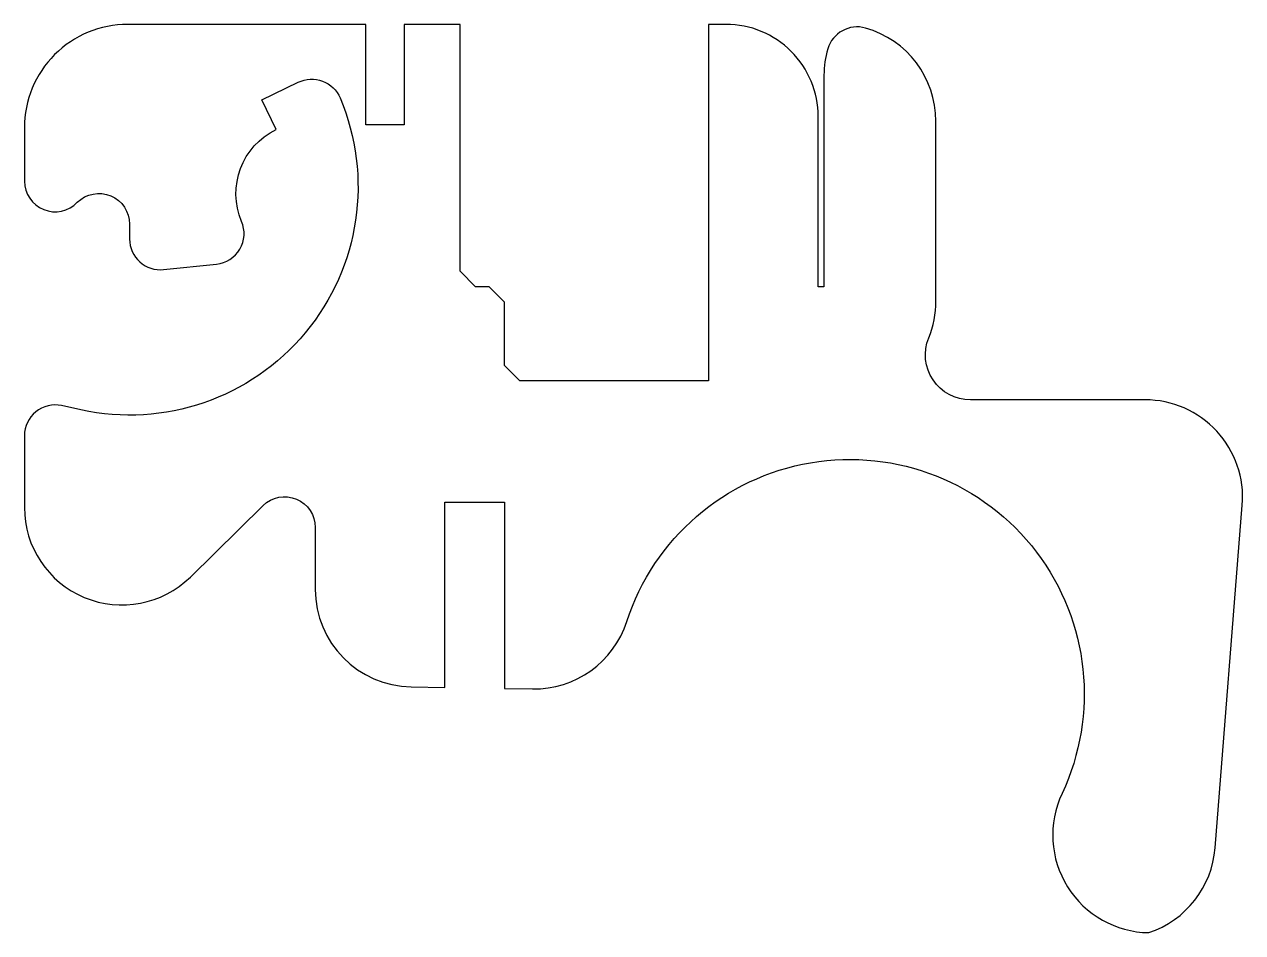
# Model space of a CAD drawing. Header units: inches. Extents: x 0.64 to 2.2, y -0.92 to 0.24.
import ezdxf

# ---------------------------------------------------------------- set-up
doc = ezdxf.new("R2010")
doc.units = ezdxf.units.IN
doc.header["$MEASUREMENT"] = 0

msp = doc.modelspace()

# ---------------------------------------------------------------- linework, layer by layer
msp.add_lwpolyline([(1.2553, -0.1122), (1.2356, -0.0925), (1.2182, -0.0925), (1.1985, -0.0728), (1.1985, 0.2436), (1.127, 0.2436), (1.127, 0.1147), (1.0777, 0.1147), (1.0777, 0.2436), (0.7726, 0.2436, 0.414214), (0.6403, 0.1112), (0.6403, 0.0428, 0.675888), (0.7081, 0.0156, -0.666483), (0.7751, -0.0124), (0.7751, -0.0315, 0.445225), (0.8186, -0.0706), (0.8865, -0.0635, 0.504033), (0.9186, -0.009, -0.399625), (0.9629, 0.1089), (0.9445, 0.1467), (0.9912, 0.1694, -0.429567), (1.0447, 0.1493, -0.608002), (0.7127, -0.2503), (0.688, -0.2449, 0.478688), (0.6403, -0.2834), (0.6403, -0.3753, 0.664983), (0.8529, -0.4644), (0.946, -0.3729, -0.664983), (1.013, -0.401), (1.013, -0.4802, 0.409558), (1.136, -0.6052), (1.1788, -0.6059), (1.1788, -0.3687), (1.2553, -0.3687), (1.2553, -0.6071), (1.2912, -0.6077, 0.329316), (1.4121, -0.5213, -1.064493), (1.9696, -0.7418, 0.544352), (2.0808, -0.92, 0.300938), (2.1658, -0.8113), (2.2006, -0.3723, 0.437589), (2.076, -0.2374), (1.8522, -0.2374, -0.532344), (1.7988, -0.1582, 0.096788), (1.808, -0.1111), (1.808, 0.1196, 0.335153), (1.718, 0.2388, 0.41106), (1.6695, 0.2121, 0.072131), (1.6646, 0.1786), (1.6646, -0.0925), (1.6572, -0.0925), (1.6572, 0.1255, 0.414214), (1.5391, 0.2436), (1.5167, 0.2436), (1.5167, -0.2133), (1.275, -0.2133), (1.2553, -0.1936)], format="xyb", close=True)

doc.saveas('drawing.dxf')
